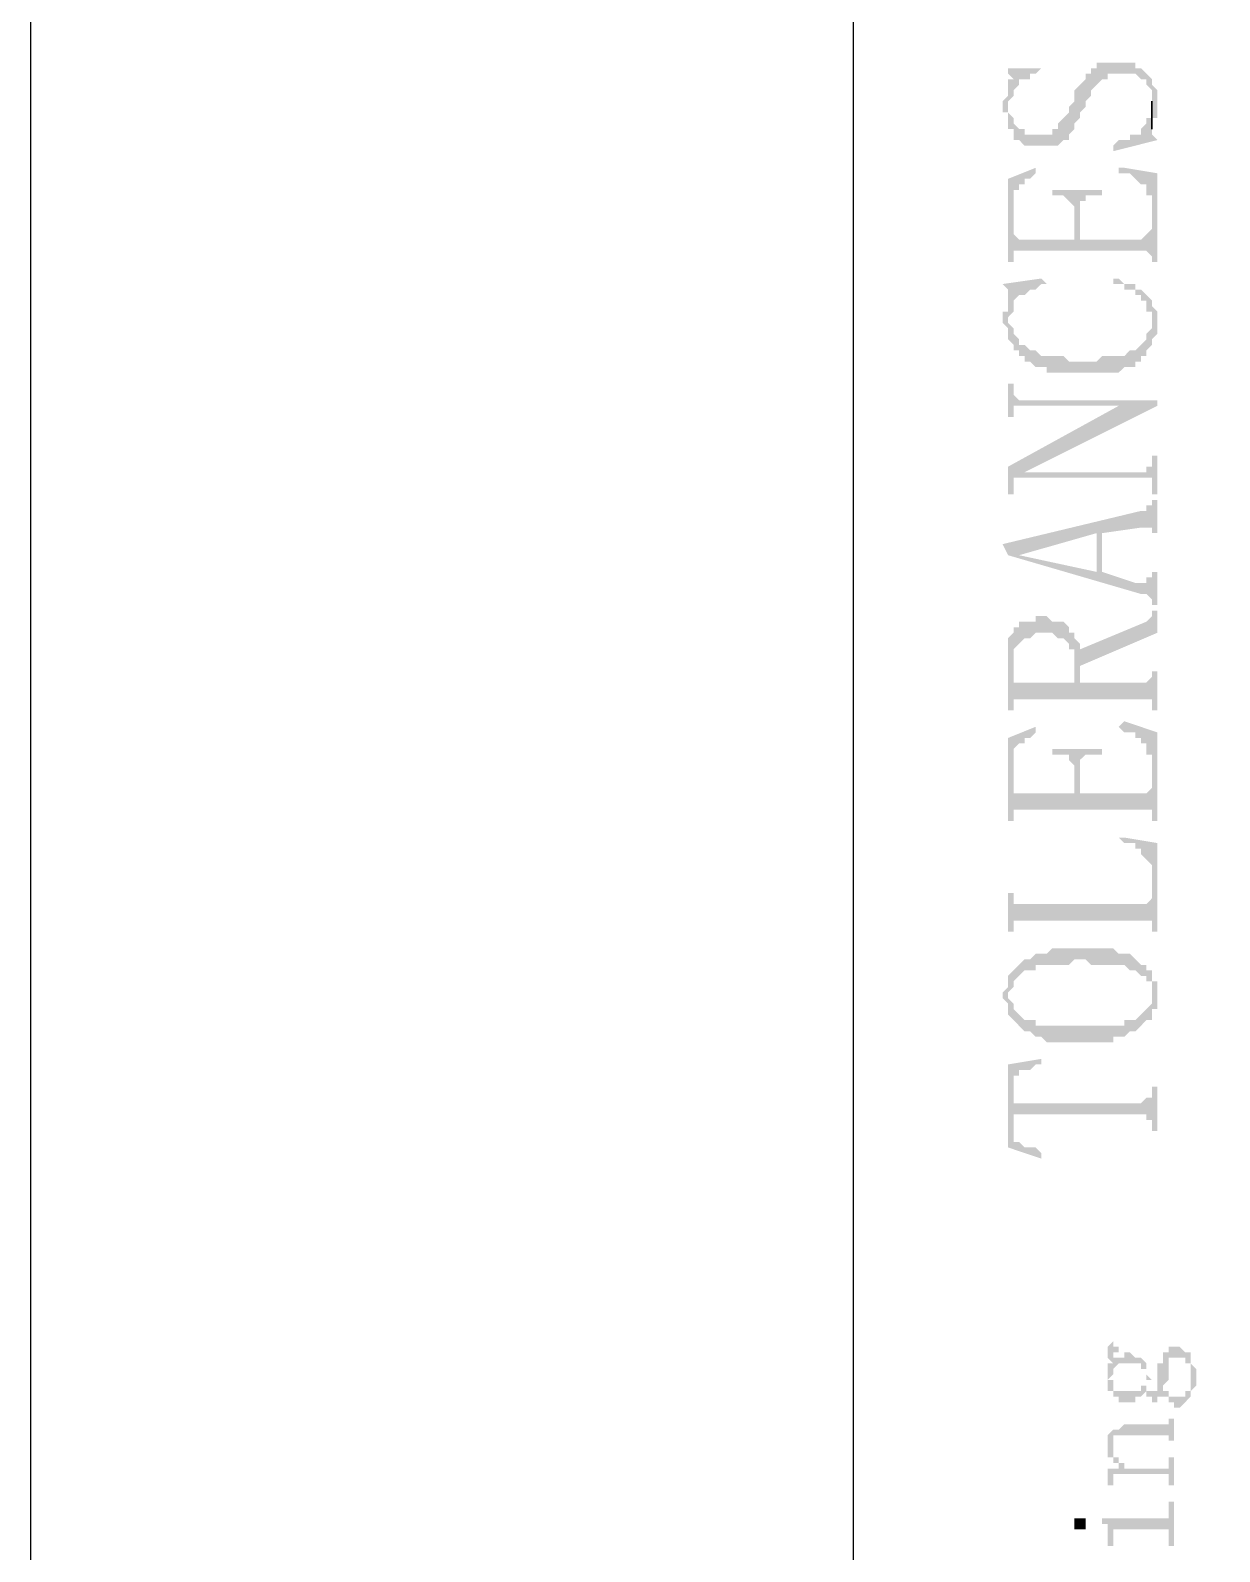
# Model space of a CAD drawing. Header units: millimetres. Extents: x 7018 to 13530, y 4187 to 5692.
# Drawn here: x 7018 to 7027.7, y 4538.07 to 4550.47 of the extents above; entities that cross this region are included whole.
import ezdxf

# ---------------------------------------------------------------- set-up
doc = ezdxf.new("R2010")
doc.units = ezdxf.units.MM

msp = doc.modelspace()

# ---------------------------------------------------------------- hatches: boundary and pattern name
at = {"transparency": 33554559}
for points in [[(7025.927, 4549.847), (7025.927, 4549.802), (7025.972, 4549.802), (7025.972, 4549.667), (7026.017, 4549.667), (7026.017, 4549.577), (7026.062, 4549.577), (7026.107, 4549.531), (7026.378, 4549.531), (7026.423, 4549.577), (7026.468, 4549.577), (7026.468, 4549.622), (7026.468, 4549.622), (7026.513, 4549.667), (7026.513, 4549.712), (7026.513, 4549.712), (7026.558, 4549.757), (7026.558, 4549.802), (7026.604, 4549.847), (7026.604, 4549.893), (7026.649, 4549.938), (7026.649, 4549.983), (7026.694, 4550.028), (7026.694, 4550.028), (7026.739, 4550.073), (7026.784, 4550.073), (7026.784, 4550.118), (7027.01, 4550.118), (7027.055, 4550.073), (7027.1, 4550.073), (7027.1, 4550.028), (7027.145, 4549.983), (7027.145, 4549.712), (7027.145, 4549.757), (7027.19, 4549.757), (7027.19, 4549.893), (7027.19, 4549.983), (7027.19, 4549.983), (7027.145, 4550.028), (7027.145, 4550.073), (7027.145, 4550.073), (7027.1, 4550.118), (7027.1, 4550.118), (7027.055, 4550.163), (7027.01, 4550.163), (7027.01, 4550.208), (7026.694, 4550.208), (7026.694, 4550.163), (7026.649, 4550.163), (7026.649, 4550.118), (7026.604, 4550.118), (7026.604, 4550.073), (7026.558, 4550.028), (7026.558, 4550.028), (7026.513, 4549.983), (7026.513, 4549.893), (7026.468, 4549.847), (7026.468, 4549.802), (7026.423, 4549.757), (7026.423, 4549.757), (7026.378, 4549.712), (7026.378, 4549.667), (7026.333, 4549.667), (7026.333, 4549.622), (7026.107, 4549.622), (7026.107, 4549.667), (7026.062, 4549.667), (7026.017, 4549.712), (7026.017, 4549.757), (7025.972, 4549.802), (7025.972, 4550.028), (7025.972, 4549.983), (7025.972, 4549.938), (7025.927, 4549.893)], [(7025.927, 4550.163), (7025.972, 4550.163), (7025.972, 4550.118), (7025.972, 4550.118), (7026.017, 4550.073), (7026.017, 4549.938), (7026.017, 4549.983), (7026.062, 4550.028), (7026.062, 4550.073), (7026.152, 4550.073), (7026.152, 4550.118), (7026.197, 4550.118), (7026.243, 4550.163), (7026.243, 4550.163)], [(7025.972, 4550.028), (7025.972, 4549.847), (7025.972, 4549.893), (7026.017, 4549.938), (7026.017, 4550.073), (7025.972, 4550.073)], [(7026.829, 4549.531), (7026.829, 4549.486), (7027.19, 4549.577), (7027.19, 4549.577), (7027.145, 4549.622), (7027.145, 4549.802), (7027.145, 4549.757), (7027.1, 4549.757), (7027.1, 4549.712), (7027.055, 4549.667), (7027.055, 4549.622), (7026.965, 4549.622), (7026.965, 4549.577), (7026.874, 4549.577)], [(7025.972, 4549.261), (7025.972, 4548.584), (7026.017, 4548.584), (7026.017, 4549.035), (7026.017, 4549.17), (7026.062, 4549.17), (7026.062, 4549.216), (7026.107, 4549.216), (7026.107, 4549.261), (7026.152, 4549.261), (7026.197, 4549.306), (7026.197, 4549.351)], [(7026.874, 4549.351), (7026.874, 4549.306), (7026.965, 4549.306), (7027.01, 4549.261), (7027.01, 4549.261), (7027.055, 4549.216), (7027.1, 4549.216), (7027.1, 4549.125), (7027.145, 4549.125), (7027.145, 4548.584), (7027.19, 4548.584), (7027.19, 4549.306), (7026.92, 4549.351)], [(7026.333, 4549.17), (7026.333, 4549.125), (7026.423, 4549.125), (7026.468, 4549.08), (7026.468, 4549.08), (7026.513, 4549.035), (7026.513, 4548.764), (7026.558, 4548.99), (7026.558, 4549.08), (7026.604, 4549.08), (7026.604, 4549.125), (7026.739, 4549.125), (7026.739, 4549.17)], [(7026.017, 4548.584), (7026.017, 4548.674), (7027.1, 4548.674), (7027.145, 4548.629), (7027.145, 4548.854), (7027.145, 4548.854), (7027.1, 4548.809), (7027.1, 4548.809), (7027.055, 4548.764), (7026.558, 4548.764), (7026.558, 4548.99), (7026.513, 4548.764), (7026.062, 4548.764), (7026.017, 4548.809), (7026.017, 4549.035)], [(7025.927, 4548.403), (7025.972, 4548.358), (7025.972, 4547.952), (7025.972, 4548.132), (7026.017, 4548.178), (7026.017, 4548.223), (7026.017, 4548.268), (7026.062, 4548.313), (7026.107, 4548.313), (7026.152, 4548.358), (7026.197, 4548.358), (7026.243, 4548.403), (7026.288, 4548.403), (7026.243, 4548.448)], [(7026.829, 4548.403), (7026.92, 4548.403), (7026.92, 4548.358), (7027.01, 4548.358), (7027.01, 4548.313), (7027.055, 4548.313), (7027.055, 4548.268), (7027.1, 4548.268), (7027.1, 4548.178), (7027.145, 4548.178), (7027.145, 4548.087), (7027.145, 4548.268), (7027.1, 4548.313), (7027.1, 4548.313), (7027.055, 4548.358), (7027.01, 4548.358), (7027.01, 4548.403), (7026.92, 4548.403), (7026.874, 4548.448), (7026.829, 4548.448)], [(7025.927, 4548.132), (7025.927, 4548.087), (7025.927, 4548.087), (7025.972, 4548.042), (7025.972, 4547.952), (7025.972, 4548.313), (7025.972, 4548.178), (7025.927, 4548.178)], [(7025.972, 4547.952), (7026.017, 4547.907), (7026.017, 4547.862), (7026.062, 4547.862), (7026.062, 4547.816), (7026.107, 4547.816), (7026.107, 4547.771), (7026.152, 4547.771), (7026.197, 4547.726), (7026.288, 4547.726), (7026.288, 4547.681), (7026.874, 4547.681), (7026.92, 4547.726), (7027.01, 4547.726), (7027.01, 4547.771), (7027.055, 4547.771), (7027.055, 4547.816), (7027.1, 4547.816), (7027.1, 4547.862), (7027.145, 4547.907), (7027.145, 4547.952), (7027.19, 4547.997), (7027.19, 4548.087), (7027.19, 4548.178), (7027.19, 4548.178), (7027.145, 4548.223), (7027.145, 4548.268), (7027.145, 4548.087), (7027.145, 4548.042), (7027.1, 4547.997), (7027.1, 4547.952), (7027.1, 4547.952), (7027.055, 4547.907), (7027.055, 4547.907), (7027.01, 4547.862), (7026.965, 4547.862), (7026.92, 4547.816), (7026.739, 4547.816), (7026.694, 4547.771), (7026.468, 4547.771), (7026.423, 4547.816), (7026.243, 4547.816), (7026.197, 4547.862), (7026.152, 4547.862), (7026.107, 4547.907), (7026.062, 4547.907), (7026.062, 4547.952), (7026.017, 4547.997), (7026.017, 4548.042), (7025.972, 4548.087), (7025.972, 4548.087)], [(7025.972, 4547.591), (7025.972, 4547.32), (7026.017, 4547.32), (7026.017, 4547.365), (7026.017, 4547.41), (7027.19, 4547.41), (7027.19, 4547.455), (7026.062, 4547.455), (7026.017, 4547.501), (7026.017, 4547.591)], [(7025.972, 4546.914), (7025.972, 4546.688), (7026.017, 4546.688), (7026.017, 4546.778), (7026.017, 4546.824), (7026.062, 4546.824), (7026.107, 4546.869), (7027.19, 4547.41), (7026.874, 4547.41)], [(7026.062, 4546.824), (7027.145, 4546.824), (7027.145, 4546.688), (7027.19, 4546.688), (7027.19, 4547.004), (7027.145, 4547.004), (7027.145, 4546.914), (7027.1, 4546.914), (7027.1, 4546.869), (7026.107, 4546.869)], [(7025.927, 4546.282), (7025.972, 4546.192), (7026.062, 4546.192), (7026.694, 4546.372), (7026.694, 4546.056), (7026.739, 4546.372), (7027.055, 4546.417), (7027.145, 4546.417), (7027.145, 4546.372), (7027.19, 4546.372), (7027.19, 4546.643), (7027.145, 4546.643), (7027.145, 4546.598), (7027.1, 4546.598), (7027.1, 4546.553), (7027.055, 4546.553)], [(7025.972, 4546.192), (7027.055, 4545.876), (7027.1, 4545.876), (7027.145, 4545.831), (7027.145, 4545.786), (7027.19, 4545.786), (7027.19, 4546.056), (7027.145, 4546.056), (7027.145, 4546.011), (7027.1, 4546.011), (7027.1, 4545.966), (7027.01, 4545.966), (7026.739, 4546.056), (7026.739, 4546.372), (7026.694, 4546.056), (7026.062, 4546.192), (7026.062, 4546.192)], [(7026.558, 4545.424), (7026.558, 4545.289), (7027.19, 4545.56), (7027.19, 4545.74), (7027.145, 4545.74), (7027.145, 4545.695), (7027.145, 4545.695), (7027.1, 4545.65), (7027.1, 4545.65)], [(7025.972, 4545.334), (7025.972, 4544.928), (7026.017, 4544.928), (7026.017, 4545.379), (7026.017, 4545.424), (7026.062, 4545.47), (7026.062, 4545.47), (7026.107, 4545.515), (7026.152, 4545.515), (7026.197, 4545.56), (7026.333, 4545.56), (7026.378, 4545.515), (7026.423, 4545.515), (7026.468, 4545.47), (7026.468, 4545.424), (7026.513, 4545.424), (7026.513, 4545.154), (7026.513, 4545.56), (7026.468, 4545.56), (7026.468, 4545.605), (7026.468, 4545.605), (7026.423, 4545.65), (7026.333, 4545.65), (7026.288, 4545.695), (7026.197, 4545.695), (7026.197, 4545.65), (7026.062, 4545.65), (7026.062, 4545.605), (7026.017, 4545.605), (7026.017, 4545.56), (7026.017, 4545.56), (7025.972, 4545.515), (7025.972, 4545.47), (7025.972, 4545.379)], [(7026.017, 4544.973), (7026.017, 4545.018), (7027.145, 4545.018), (7027.145, 4544.928), (7027.19, 4544.928), (7027.19, 4545.244), (7027.145, 4545.244), (7027.145, 4545.199), (7027.145, 4545.199), (7027.1, 4545.154), (7026.558, 4545.154), (7026.558, 4545.424), (7026.558, 4545.47), (7026.513, 4545.515), (7026.513, 4545.154), (7026.017, 4545.154), (7026.017, 4545.199), (7026.017, 4545.289)], [(7025.972, 4544.702), (7025.972, 4544.025), (7026.017, 4544.025), (7026.017, 4544.522), (7026.017, 4544.612), (7026.062, 4544.657), (7026.107, 4544.657), (7026.107, 4544.702), (7026.152, 4544.702), (7026.197, 4544.747), (7026.197, 4544.793)], [(7026.874, 4544.793), (7026.874, 4544.793), (7026.92, 4544.747), (7027.01, 4544.747), (7027.01, 4544.702), (7027.055, 4544.702), (7027.055, 4544.657), (7027.1, 4544.657), (7027.1, 4544.567), (7027.145, 4544.567), (7027.145, 4544.025), (7027.19, 4544.025), (7027.19, 4544.747), (7026.92, 4544.838)], [(7026.333, 4544.612), (7026.333, 4544.567), (7026.468, 4544.567), (7026.468, 4544.522), (7026.468, 4544.522), (7026.513, 4544.477), (7026.513, 4544.251), (7026.558, 4544.432), (7026.558, 4544.522), (7026.604, 4544.567), (7026.739, 4544.567), (7026.739, 4544.612)], [(7026.017, 4544.07), (7026.017, 4544.116), (7027.145, 4544.116), (7027.145, 4544.07), (7027.145, 4544.296), (7027.145, 4544.296), (7027.1, 4544.251), (7026.558, 4544.251), (7026.558, 4544.432), (7026.513, 4544.251), (7026.017, 4544.251), (7026.017, 4544.477)], [(7026.874, 4543.89), (7026.874, 4543.89), (7026.92, 4543.845), (7027.01, 4543.845), (7027.01, 4543.8), (7027.055, 4543.8), (7027.055, 4543.755), (7027.055, 4543.755), (7027.1, 4543.709), (7027.1, 4543.709), (7027.145, 4543.664), (7027.145, 4543.123), (7027.19, 4543.123), (7027.19, 4543.845), (7026.92, 4543.89)], [(7025.972, 4543.439), (7025.972, 4543.123), (7026.017, 4543.123), (7026.017, 4543.168), (7026.017, 4543.213), (7027.145, 4543.213), (7027.145, 4543.168), (7027.145, 4543.394), (7027.145, 4543.394), (7027.1, 4543.348), (7026.017, 4543.348), (7026.017, 4543.439)], [(7025.972, 4542.762), (7025.972, 4542.626), (7025.972, 4542.626), (7026.017, 4542.671), (7026.017, 4542.717), (7026.017, 4542.717), (7026.062, 4542.762), (7026.062, 4542.762), (7026.107, 4542.807), (7026.197, 4542.807), (7026.197, 4542.852), (7026.468, 4542.852), (7026.513, 4542.897), (7026.604, 4542.897), (7026.649, 4542.852), (7026.92, 4542.852), (7026.965, 4542.807), (7027.01, 4542.807), (7027.055, 4542.762), (7027.1, 4542.762), (7027.1, 4542.717), (7027.145, 4542.717), (7027.145, 4542.626), (7027.145, 4542.807), (7027.1, 4542.807), (7027.1, 4542.852), (7027.055, 4542.852), (7027.01, 4542.897), (7027.01, 4542.897), (7026.965, 4542.942), (7026.874, 4542.942), (7026.829, 4542.987), (7026.333, 4542.987), (7026.288, 4542.942), (7026.197, 4542.942), (7026.152, 4542.897), (7026.107, 4542.897), (7026.062, 4542.852), (7026.062, 4542.852), (7026.017, 4542.807), (7026.017, 4542.807)], [(7025.927, 4542.626), (7025.927, 4542.581), (7025.972, 4542.536), (7025.972, 4542.491), (7025.972, 4542.446), (7026.017, 4542.401), (7026.017, 4542.401), (7026.062, 4542.355), (7026.062, 4542.355), (7026.107, 4542.31), (7026.152, 4542.31), (7026.197, 4542.265), (7026.243, 4542.265), (7026.288, 4542.22), (7026.829, 4542.22), (7026.829, 4542.265), (7026.92, 4542.265), (7026.965, 4542.31), (7027.01, 4542.31), (7027.055, 4542.355), (7027.055, 4542.355), (7027.1, 4542.401), (7027.145, 4542.401), (7027.145, 4542.491), (7027.19, 4542.491), (7027.19, 4542.626), (7027.19, 4542.717), (7027.145, 4542.717), (7027.145, 4542.762), (7027.145, 4542.581), (7027.145, 4542.536), (7027.1, 4542.491), (7027.1, 4542.491), (7027.055, 4542.446), (7027.055, 4542.446), (7027.01, 4542.401), (7026.92, 4542.401), (7026.92, 4542.355), (7026.197, 4542.355), (7026.197, 4542.401), (7026.107, 4542.401), (7026.062, 4542.446), (7026.062, 4542.446), (7026.017, 4542.491), (7026.017, 4542.536), (7026.017, 4542.536), (7025.972, 4542.581), (7025.972, 4542.762), (7025.972, 4542.717), (7025.972, 4542.671)], [(7025.972, 4542.04), (7026.017, 4541.814), (7026.017, 4541.949), (7026.062, 4541.949), (7026.062, 4541.994), (7026.152, 4541.994), (7026.197, 4542.04), (7026.243, 4542.04), (7026.243, 4542.085)], [(7025.972, 4542.04), (7025.972, 4541.363), (7026.243, 4541.272), (7026.243, 4541.317), (7026.243, 4541.317), (7026.197, 4541.363), (7026.107, 4541.363), (7026.062, 4541.408), (7026.017, 4541.408), (7026.017, 4541.498), (7026.017, 4541.814)], [(7026.017, 4541.814), (7026.017, 4541.543), (7026.017, 4541.633), (7027.1, 4541.633), (7027.1, 4541.588), (7027.145, 4541.588), (7027.145, 4541.498), (7027.19, 4541.498), (7027.19, 4541.859), (7027.145, 4541.859), (7027.145, 4541.769), (7027.1, 4541.769), (7027.055, 4541.724), (7026.017, 4541.724), (7026.017, 4541.769), (7026.017, 4541.769)], [(7026.784, 4539.738), (7026.784, 4539.693), (7026.784, 4539.648), (7026.784, 4539.648), (7026.829, 4539.602), (7026.829, 4539.693), (7026.874, 4539.693), (7026.874, 4539.738), (7026.829, 4539.738), (7026.829, 4539.783), (7026.829, 4539.783), (7026.784, 4539.738)], [(7026.784, 4539.377), (7026.829, 4539.377), (7026.829, 4539.332), (7026.874, 4539.332), (7026.874, 4539.286), (7027.01, 4539.286), (7027.01, 4539.332), (7027.055, 4539.332), (7027.1, 4539.377), (7027.1, 4539.332), (7027.145, 4539.332), (7027.145, 4539.286), (7027.19, 4539.286), (7027.19, 4539.332), (7027.235, 4539.332), (7027.235, 4539.377), (7027.235, 4539.332), (7027.281, 4539.332), (7027.281, 4539.286), (7027.326, 4539.286), (7027.326, 4539.241), (7027.371, 4539.241), (7027.416, 4539.286), (7027.416, 4539.286), (7027.461, 4539.332), (7027.461, 4539.377), (7027.461, 4539.377), (7027.506, 4539.422), (7027.506, 4539.467), (7027.506, 4539.557), (7027.506, 4539.557), (7027.461, 4539.602), (7027.461, 4539.648), (7027.461, 4539.467), (7027.461, 4539.422), (7027.461, 4539.377), (7027.416, 4539.377), (7027.416, 4539.332), (7027.281, 4539.332), (7027.281, 4539.377), (7027.235, 4539.377), (7027.235, 4539.693), (7027.235, 4539.648), (7027.235, 4539.602), (7027.19, 4539.602), (7027.19, 4539.512), (7027.19, 4539.422), (7027.19, 4539.377), (7027.1, 4539.377), (7027.1, 4539.467), (7027.1, 4539.422), (7027.055, 4539.422), (7027.055, 4539.377), (7026.829, 4539.377), (7026.829, 4539.422), (7026.829, 4539.467), (7026.784, 4539.467)], [(7026.784, 4539.467), (7026.784, 4539.422), (7026.784, 4539.377), (7026.784, 4539.467), (7026.784, 4539.467), (7026.829, 4539.512), (7026.829, 4539.557), (7026.829, 4539.557), (7026.874, 4539.602), (7027.055, 4539.602), (7027.055, 4539.557), (7027.1, 4539.557), (7027.1, 4539.512), (7027.1, 4539.377), (7027.1, 4539.422), (7027.1, 4539.467), (7027.145, 4539.467), (7027.1, 4539.512), (7027.1, 4539.557), (7027.1, 4539.602), (7027.1, 4539.602), (7027.055, 4539.648), (7027.01, 4539.648), (7026.965, 4539.693), (7026.92, 4539.693), (7026.92, 4539.648), (7026.829, 4539.648), (7026.829, 4539.693), (7026.829, 4539.602), (7026.784, 4539.602), (7026.784, 4539.557), (7026.784, 4539.512), (7026.784, 4539.512)], [(7027.235, 4539.693), (7027.235, 4539.377), (7027.235, 4539.422), (7027.235, 4539.422), (7027.281, 4539.467), (7027.281, 4539.512), (7027.281, 4539.557), (7027.281, 4539.602), (7027.281, 4539.648), (7027.416, 4539.648), (7027.416, 4539.602), (7027.461, 4539.602), (7027.461, 4539.557), (7027.461, 4539.512), (7027.461, 4539.648), (7027.461, 4539.693), (7027.416, 4539.693), (7027.371, 4539.738), (7027.281, 4539.738), (7027.281, 4539.693)], [(7026.829, 4539.061), (7026.829, 4538.925), (7026.829, 4538.971), (7026.829, 4539.016), (7027.281, 4539.016), (7027.281, 4538.971), (7027.326, 4538.971), (7027.326, 4539.151), (7027.281, 4539.151), (7027.281, 4539.106), (7026.92, 4539.106), (7026.874, 4539.061)], [(7026.784, 4538.925), (7026.784, 4538.88), (7026.784, 4538.835), (7026.829, 4538.835), (7026.829, 4538.79), (7026.874, 4538.79), (7026.874, 4538.745), (7026.874, 4538.79), (7026.874, 4538.835), (7026.829, 4538.835), (7026.829, 4538.88), (7026.829, 4538.925), (7026.829, 4539.061), (7026.784, 4539.016), (7026.784, 4538.971), (7026.784, 4538.971)], [(7026.784, 4538.745), (7026.784, 4538.7), (7026.784, 4538.609), (7026.829, 4538.609), (7026.829, 4538.7), (7027.281, 4538.7), (7027.281, 4538.655), (7027.281, 4538.609), (7027.326, 4538.609), (7027.326, 4538.835), (7027.281, 4538.835), (7027.281, 4538.79), (7027.281, 4538.745), (7026.92, 4538.745), (7026.92, 4538.79), (7026.874, 4538.79), (7026.874, 4538.745)], [(7026.739, 4538.339), (7026.739, 4538.294), (7026.784, 4538.294), (7026.784, 4538.248), (7026.784, 4538.203), (7026.784, 4538.113), (7026.829, 4538.113), (7026.829, 4538.203), (7026.829, 4538.248), (7027.281, 4538.248), (7027.281, 4538.113), (7027.326, 4538.113), (7027.326, 4538.474), (7027.281, 4538.474), (7027.281, 4538.339), (7027.235, 4538.339)], [(7026.513, 4538.294), (7026.513, 4538.248), (7026.604, 4538.248), (7026.604, 4538.294), (7026.604, 4538.339), (7026.513, 4538.339)]]:
    msp.add_hatch(color=256, dxfattribs=at).paths.add_polyline_path(points)

# ---------------------------------------------------------------- linework, layer by layer
msp.add_line((7024.708, 4815.918), (7024.708, 4529.177))
for points in [[(7438.001, 4524.918), (7438.001, 4821.918), (7018.001, 4821.918), (7018.001, 4524.918)], [(7027.145, 4549.802), (7027.145, 4549.667), (7027.145, 4549.893), (7027.145, 4549.847)]]:
    msp.add_lwpolyline(points, close=True)

doc.saveas('drawing.dxf')
